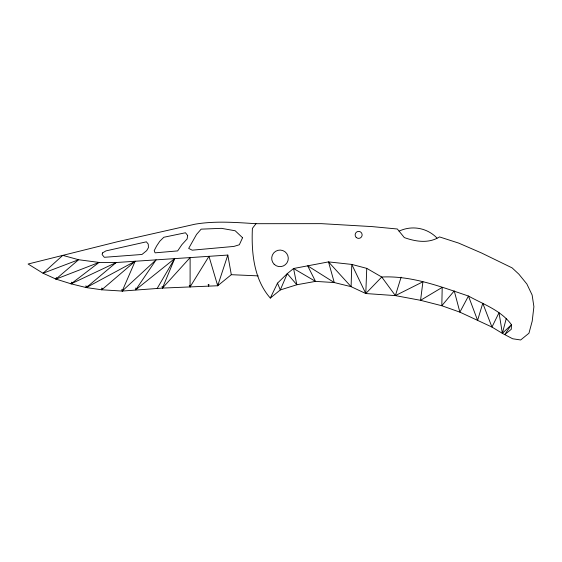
<?xml version="1.0" encoding="UTF-8"?>
<svg xmlns="http://www.w3.org/2000/svg" width="562" height="562" viewBox="0 0 562 562"><rect width="100%" height="100%" fill="white"/><g stroke="black" fill="none" stroke-linecap="round" stroke-linejoin="round"><path stroke-width="0.84" d="M366.754 268.362L381.753 277.024L395.381 295.612L422.919 281.794L420.566 300.312L442.21 287.393L441.809 305.735L454.244 290.884L459.878 312.142L468.455 296.034L477.595 320.375L482.772 303.248L491.961 327.056L499.021 312.704L502.365 333.364L511.441 324.674L504.732 334.608L511.287 329.283L511.441 324.674C501.079 310.35 483.397 304.323 468.455 296.034C440.468 286.613 411.742 275.513 381.753 277.024L365.785 293.533L366.754 268.362L351.784 264.421L328.51 261.892L293.568 268.51L287.28 273.624L277.509 283.136L270.308 298.078C253.785 279.286 251.298 252.401 252.401 228.362L256.012 223.697L321.429 223.655L372.206 226.612L397.341 229.001L404.317 237.585C415.754 241.667 428.658 243.732 439.519 236.918L458.634 243.079L481.465 252.963L512.123 267.884L518.866 274.165L526.889 284.035L532.13 295.008L533.9 306.669L532.207 321.127L528.954 333.231L520.658 339.975L512.642 338.76L502.365 333.364L491.961 327.056L459.878 312.142L441.809 305.735L420.566 300.312L395.381 295.612L365.785 293.533L351.095 286.669L334.264 282.553L315.507 281.379L296.827 284.765L280.298 289.95L270.308 298.078M208.952 284.463L208.621 286.142L208.2 284.47M502.365 333.364L506.299 318.352M258.19 275.872L231.305 274.692L217.698 285.756L162.46 288.088L122.214 291.067L101.799 289.788L86.295 287.575L71.086 283.831L55.961 279.096L56.432 277.459M395.381 295.612L401.099 277.185M231.305 274.692L227.814 255.064L116.201 262.524L71.086 283.831L71.599 282.166M189.246 285.398L190.082 286.922L208.973 256.321L217.698 285.756L227.814 255.064M190.68 285.299L190.082 286.922L190.125 257.579L162.46 288.088L162.074 286.381M162.46 288.088L174.677 258.611L135.786 289.732L135.751 288.004M121.863 289.388L122.214 291.067L135.14 261.253L86.295 287.575L85.824 285.889M87.068 286.051L86.295 287.575L116.201 262.524L99.06 262.433L78.603 259.728L62.789 255.366L43.035 273.237L28.1 264.021L117.865 241.632L194.979 224.203C215.183 220.768 235.696 222.433 256.012 223.697M101.631 288.074L101.799 289.788L102.6 288.271M157.184 288.418L174.677 258.611M135.786 289.732L156.103 259.855L122.214 291.067M101.799 289.788L135.14 261.253M55.961 279.096L78.603 259.728L43.035 273.237L55.961 279.096L99.06 262.433L71.086 283.831M365.785 293.533L351.784 264.421L351.095 286.669L328.51 261.892L334.264 282.553L307.688 265.833L315.507 281.379L293.568 268.51L296.827 284.765L287.28 273.624L280.298 289.95L277.509 283.136M217.515 284.056L217.698 285.756M399.083 231.151A32.926 32.926 0 0 1 436.99 238.035M187.666 235.478L187.125 238.941L181.898 244.646L177.662 250.905L155.084 252.844L154.206 250.617L156.587 246.044L159.749 241.281L163.809 237.262L185.46 232.766L187.666 235.478M102.467 252.956L102.129 254.579L104.335 257.298L141.968 254.467L146.682 250.631L148.438 247.603L148.242 244.105L146.38 241.815L105.923 250.905L102.467 252.956M242.566 237.733L239.335 244.765L233.869 246.43L192.204 250.174L188.677 248.404L196.545 234.431L201.154 229.155L221.407 228.334L235.197 230.771L242.566 237.733M274.151 264.245A8.29 8.29 0 0 0 288.011 260.473A8.29 8.29 0 0 0 277.818 250.357A8.29 8.29 0 0 0 274.151 264.245M356.217 237.417A3.498 3.498 0 0 0 362.04 235.724A3.498 3.498 0 0 0 357.664 231.523A3.498 3.498 0 0 0 356.217 237.417"/></g></svg>
